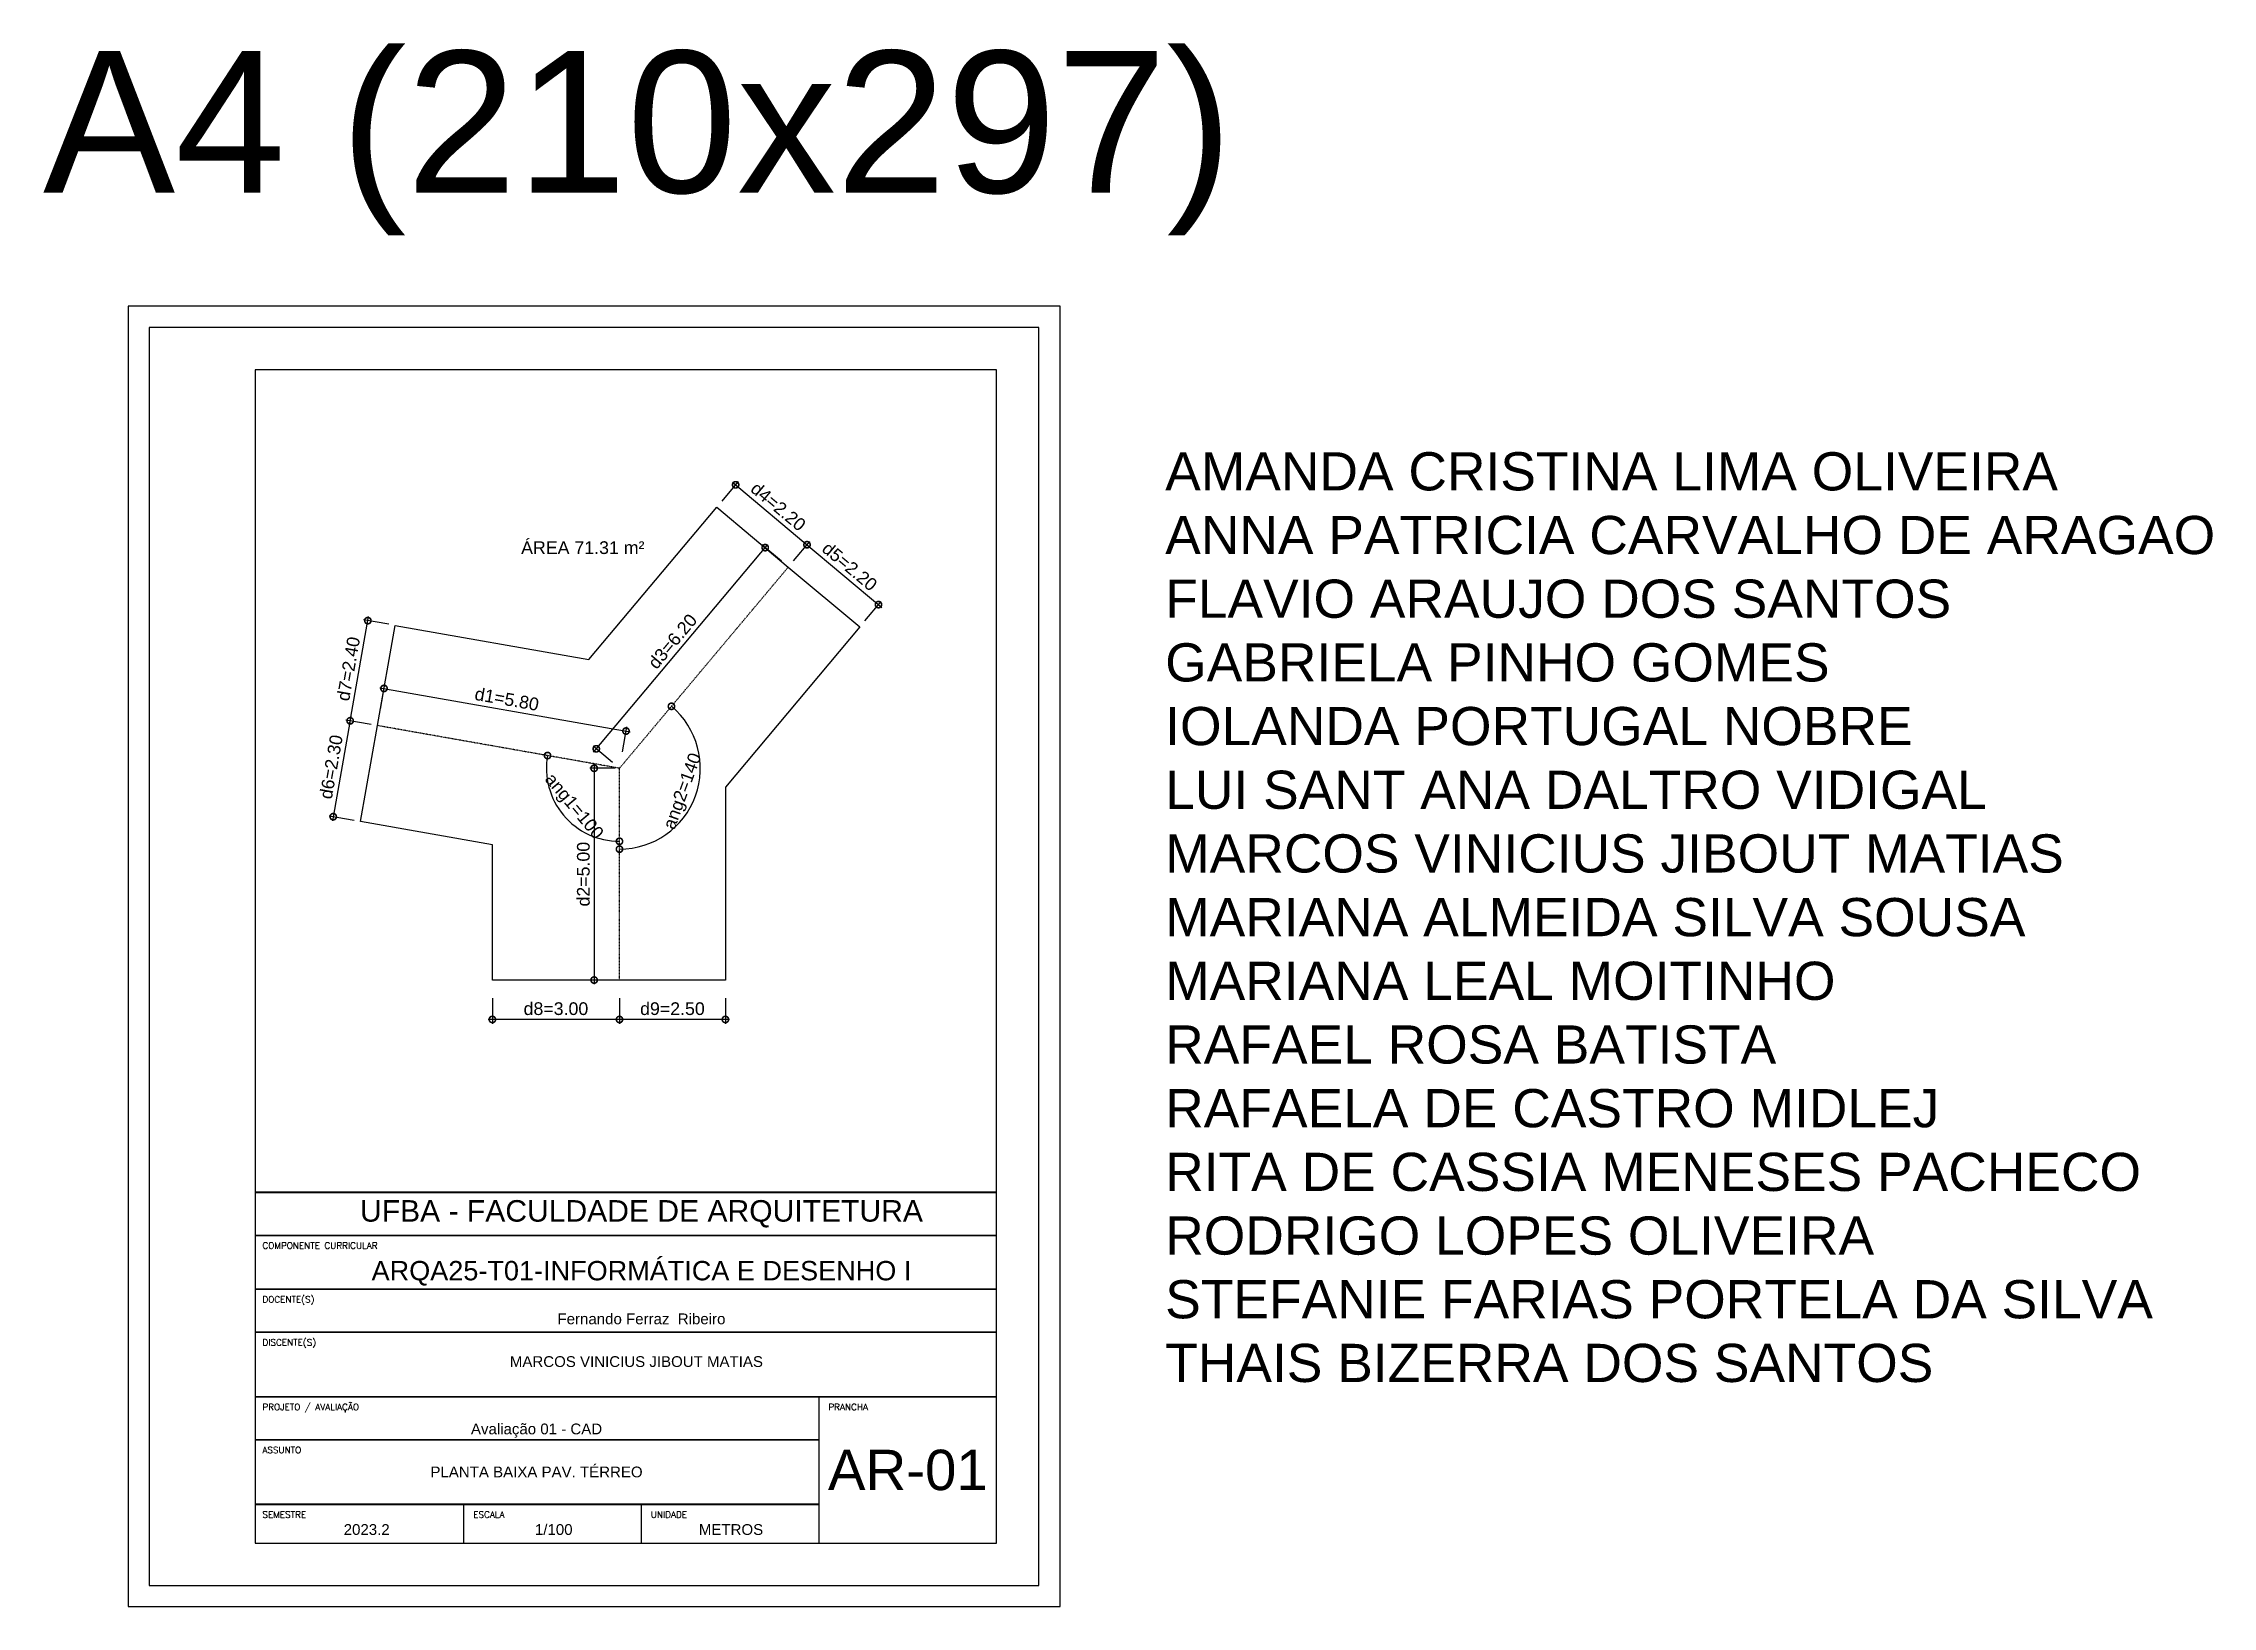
# Paper-space layout 'MARCOS VINICIUS JIBOUT MATIAS' of a CAD drawing. Header units: metres. Extents: x -235 to 277, y -5 to 364.
# The model-space entities are those that its viewports show. They can reach past a viewport. Long polylines and large blocks are cut down to what shows.
import ezdxf
from ezdxf.enums import TextEntityAlignment as Align

# ---------------------------------------------------------------- set-up
doc = ezdxf.new("R2010")
doc.units = ezdxf.units.M
doc.header["$LTSCALE"] = 0.1
doc.linetypes.add('DASHDOT', pattern=[25.4, 12.7, -6.35, 0, -6.35])
doc.layers.add('0_MRG_AUX', color=7, linetype='Continuous', true_color=0xecbcd1, plot=False)
for name, color, linetype in [('ARQ_EIXO CINZA 04', 139, 'DASHDOT'), ('MRG_EXTERNA', 1, 'Continuous'), ('MRG_INTERNA', 2, 'Continuous'), ('SIMB_01', 1, 'Continuous')]:
    doc.layers.add(name, color=color, linetype=linetype)
doc.layers.add('COTA AZUL', color=5, linetype='Continuous', lineweight=25, true_color=0x0000ff)
doc.styles.add('Annot_3.0mm', font='arial.ttf', dxfattribs={"height": 3})
doc.styles.add('Arial', font='arial.ttf')
doc.styles.add('cota', font='arial.ttf')
doc.styles.add('T1-5', font='simplex.shx', dxfattribs={"height": 2.5})
doc.dimstyles.new('Info 01 - annot', dxfattribs={"dimtxt": 3, "dimasz": 3, "dimexe": 1, "dimexo": 1, "dimgap": 1, "dimtad": 1, "dimzin": 4, "dimtxsty": 'cota', "dimblk": 'DOTSMALL', "dimcen": 2, "dimdle": 1, "dimclrd": 256, "dimclre": 256, "dimclrt": 1, "dimazin": 2, "dimtfac": 0.09, "dimtmove": 2, "dimatfit": 2, "dimfxl": 5, "dimfxlon": 1, "dimtolj": 1, "dimtzin": 4, "dimlwd": -1, "dimarcsym": 1})

# ---------------------------------------------------------------- blocks, each defined once
blk = doc.blocks.new('FORMATO_A4')
at = {"layer": '0_MRG_AUX'}
blk.add_lwpolyline([(-215, 302), (-215, -5), (5, -5), (5, 302)], close=True, dxfattribs=at)
at = {"layer": 'MRG_EXTERNA'}
blk.add_lwpolyline([(-210, 297), (-210, 0), (0, 0), (0, 297)], close=True, dxfattribs=at)
at = {"layer": 'MRG_INTERNA'}
for p, q in [((-185, 287), (-185, 10)), ((-10, 287), (-185, 287)), ((-10, 10), (-10, 287)), ((-185, 10), (-10, 10))]:
    blk.add_line(p, q, dxfattribs=at)
blk = doc.blocks.new('carimbo01')
at = {"layer": 'SIMB_01', "flags": 128}
blk.add_lwpolyline([(-6890, 3260, 16, 16, 0), (0, 3260, 0, 0, 0), (0, 0, 0, 0, 0), (-1650, 0, 0, 0, 0)], format="xyseb", dxfattribs=at)
at = {"layer": 'SIMB_01', "const_width": 16, "flags": 128}
for points in [[(-6890, 2860), (0, 2860)], [(-6890, 2360), (0, 2360)], [(-6890, 1960), (0, 1960)], [(-6890, 1360), (0, 1360)], [(-6890, 960), (-1650, 960)], [(-1650, 360), (-6890, 360)]]:
    blk.add_lwpolyline(points, dxfattribs=at)
at = {"layer": 'SIMB_01'}
for points in [[(-1650, 0), (-1650, 360), (-1650, 1360)], [(-4950, 0), (-4950, 360)], [(-3300, 0), (-3300, 360)]]:
    blk.add_lwpolyline(points, dxfattribs=at)
at = {"layer": 'SIMB_01', "style": 'T1-5'}
for s, p in [('COMPONENTE CURRICULAR', (-6822, 2735)), ('DOCENTE(S)', (-6822, 2235)), ('DISCENTE(S)', (-6822, 1835)), ('PROJETO / AVALIAÇÃO', (-6822, 1235)), ('PRANCHA', (-1563, 1235)), ('ASSUNTO', (-6822, 835)), ('SEMESTRE', (-6822, 235)), ('ESCALA', (-4863, 235)), ('UNIDADE', (-3213, 235))]:
    blk.add_text(s, height=60, dxfattribs=at).set_placement(p)
at = {"layer": 'SIMB_01', "insert": (-6600, 3260), "char_height": 0.3, "width": 6600, "attachment_point": 1, "style": 'Annot_3.0mm'}
blk.add_mtext('UNIVERSIDADE FEDERAL DA BAHIA - FACULDADE DE ARQUITERUA', dxfattribs=at)
at = {"layer": 'SIMB_01', "insert": (-3300, 3060), "char_height": 200, "attachment_point": 5, "style": 'Annot_3.0mm'}
blk.add_mtext_dynamic_manual_height_columns('\\pxqc;UFBA - FACULDADE DE ARQUITETURA', width=5970.81, gutter_width=1.5, heights=[0], dxfattribs=at)
at = {"layer": 'SIMB_01', "style": 'cota'}
for tag, height, p in [('COMPONENTE', 180, (-3300, 2532)), ('DOCESNTE(S)', 100, (-3300, 2084)), ('DISCESNTE(S)', 100, (-3347, 1687)), ('PROJETO/AVALIAÇÃO', 100, (-4275, 1061)), ('NUM', 375, (-825, 680)), ('ASSUNTO', 100, (-4275, 661)), ('SEMESTRE', 100, (-5853, 126)), ('ESCALA', 100, (-4115, 126)), ('UNIDADE', 100, (-2468, 126))]:
    blk.add_attdef(tag, text='', height=height, dxfattribs=at).set_placement(p, align=Align.MIDDLE_CENTER)
blk = doc.blocks.new('_DotSmall')
at = {"color": 0, "linetype": 'ByBlock', "const_width": 0.5}
blk.add_lwpolyline([(-0.0625, 0, 1), (0.0625, 0, 1)], format="xyb", close=True, dxfattribs=at)
blk = doc.blocks.new('*D7')
at = {"layer": 'COTA AZUL', "transparency": 16777216}
blk.add_line((-5.651, 1.206), (0.258, 0.164), dxfattribs=at)
at = {"layer": 'COTA AZUL', "lineweight": -2, "transparency": 16777216}
for p, q in [((-5.639, 0.696), (-5.535, 1.287)), ((0.073, -0.311), (0.177, 0.28))]:
    blk.add_line(p, q, dxfattribs=at)
at = {"layer": 'Defpoints', "color": 0, "transparency": 16777216}
for p in [(-5.707, 0.311), (0.159, 0.182), (0.005, -0.696)]:
    blk.add_point(p, dxfattribs=at)
at = {"layer": 'COTA AZUL', "transparency": 16777216, "xscale": 0.3, "yscale": 0.3, "zscale": 0.3}
for p, rotation in [((-5.553, 1.189), 170), ((0.159, 0.182), 350.0000000000001)]:
    blk.add_blockref('_DotSmall', p, dxfattribs=dict(at, rotation=rotation))
at = {"layer": 'COTA AZUL', "color": 1, "transparency": 16777216, "insert": (-2.653, 0.935), "char_height": 0.3, "attachment_point": 5, "rotation": 350, "style": 'cota'}
blk.add_mtext('\\A1;d1=5.80', dxfattribs=at)
blk = doc.blocks.new('*D9')
at = {"layer": 'COTA AZUL', "lineweight": -2, "transparency": 16777216}
for p, q in [((-0.095, -0.696), (-0.693, -0.696)), ((-0.095, -5.696), (-0.693, -5.696))]:
    blk.add_line(p, q, dxfattribs=at)
at = {"layer": 'COTA AZUL', "transparency": 16777216}
blk.add_line((-0.593, -0.596), (-0.593, -5.796), dxfattribs=at)
at = {"layer": 'Defpoints', "color": 0, "transparency": 16777216}
for p in [(0.005, -0.696), (-0.593, -5.696), (0.005, -5.696)]:
    blk.add_point(p, dxfattribs=at)
at = {"layer": 'COTA AZUL', "transparency": 16777216, "xscale": 0.3, "yscale": 0.3, "zscale": 0.3}
for p, rotation in [((-0.593, -0.696), 90), ((-0.593, -5.696), 270)]:
    blk.add_blockref('_DotSmall', p, dxfattribs=dict(at, rotation=rotation))
at = {"layer": 'COTA AZUL', "color": 1, "transparency": 16777216, "insert": (-0.846, -3.196), "char_height": 0.3, "attachment_point": 5, "rotation": 90, "style": 'cota'}
blk.add_mtext('\\A1;d2=5.00', dxfattribs=at)
blk = doc.blocks.new('*D8')
at = {"layer": 'COTA AZUL', "transparency": 16777216}
blk.add_line((-0.606, -0.314), (3.508, 4.589), dxfattribs=at)
at = {"layer": 'COTA AZUL', "lineweight": -2, "transparency": 16777216}
for p, q in [((3.827, 4.191), (3.367, 4.577)), ((-0.159, -0.559), (-0.618, -0.173))]:
    blk.add_line(p, q, dxfattribs=at)
at = {"layer": 'Defpoints', "color": 0, "transparency": 16777216}
for p in [(3.444, 4.512), (3.99, 4.054), (0.005, -0.696)]:
    blk.add_point(p, dxfattribs=at)
at = {"layer": 'COTA AZUL', "transparency": 16777216, "xscale": 0.3, "yscale": 0.3, "zscale": 0.3}
for p, rotation in [((3.444, 4.512), 50.00000000000001), ((-0.542, -0.237), 230)]:
    blk.add_blockref('_DotSmall', p, dxfattribs=dict(at, rotation=rotation))
at = {"layer": 'COTA AZUL', "color": 1, "transparency": 16777216, "insert": (1.257, 2.3), "char_height": 0.3, "attachment_point": 5, "rotation": 50, "style": 'cota'}
blk.add_mtext('\\A1;d3=6.20', dxfattribs=at)
blk = doc.blocks.new('*D3')
at = {"layer": 'COTA AZUL', "lineweight": -2, "transparency": 16777216}
for p, q in [((2.426, 5.612), (2.811, 6.072)), ((4.111, 4.198), (4.497, 4.658))]:
    blk.add_line(p, q, dxfattribs=at)
at = {"layer": 'COTA AZUL', "transparency": 16777216}
blk.add_line((2.671, 6.06), (4.509, 4.517), dxfattribs=at)
at = {"layer": 'Defpoints', "color": 0, "transparency": 16777216}
for p in [(2.305, 5.468), (4.432, 4.581), (3.99, 4.054)]:
    blk.add_point(p, dxfattribs=at)
at = {"layer": 'COTA AZUL', "transparency": 16777216, "xscale": 0.3, "yscale": 0.3, "zscale": 0.3}
for p, rotation in [((2.747, 5.995), 140.0000000000001), ((4.432, 4.581), 320.0000000000001)]:
    blk.add_blockref('_DotSmall', p, dxfattribs=dict(at, rotation=rotation))
at = {"layer": 'COTA AZUL', "color": 1, "transparency": 16777216, "insert": (3.753, 5.482), "char_height": 0.3, "attachment_point": 5, "rotation": 320, "style": 'cota'}
blk.add_mtext('\\A1;d4=2.20', dxfattribs=at)
blk = doc.blocks.new('*D4')
at = {"layer": 'COTA AZUL', "lineweight": -2, "transparency": 16777216}
for p, q in [((4.111, 4.198), (4.497, 4.658)), ((5.796, 2.784), (6.182, 3.244))]:
    blk.add_line(p, q, dxfattribs=at)
at = {"layer": 'COTA AZUL', "transparency": 16777216}
blk.add_line((4.356, 4.645), (6.194, 3.103), dxfattribs=at)
at = {"layer": 'Defpoints', "color": 0, "transparency": 16777216}
for p in [(3.99, 4.054), (6.118, 3.167), (5.675, 2.64)]:
    blk.add_point(p, dxfattribs=at)
at = {"layer": 'COTA AZUL', "transparency": 16777216, "xscale": 0.3, "yscale": 0.3, "zscale": 0.3}
for p, rotation in [((4.432, 4.581), 140), ((6.118, 3.167), 320)]:
    blk.add_blockref('_DotSmall', p, dxfattribs=dict(at, rotation=rotation))
at = {"layer": 'COTA AZUL', "color": 1, "transparency": 16777216, "insert": (5.438, 4.068), "char_height": 0.3, "attachment_point": 5, "rotation": 320, "style": 'cota'}
blk.add_mtext('\\A1;d5=2.20', dxfattribs=at)
blk = doc.blocks.new('*D6')
at = {"layer": 'COTA AZUL', "transparency": 16777216}
blk.add_line((-6.334, 0.524), (-6.768, -1.938), dxfattribs=at)
at = {"layer": 'COTA AZUL', "lineweight": -2, "transparency": 16777216}
for p, q in [((-5.859, 0.338), (-6.45, 0.442)), ((-6.258, -1.927), (-6.849, -1.823))]:
    blk.add_line(p, q, dxfattribs=at)
at = {"layer": 'Defpoints', "color": 0, "transparency": 16777216}
for p in [(-5.707, 0.311), (-6.751, -1.84), (-6.107, -1.954)]:
    blk.add_point(p, dxfattribs=at)
at = {"layer": 'COTA AZUL', "transparency": 16777216, "xscale": 0.3, "yscale": 0.3, "zscale": 0.3}
for p, rotation in [((-6.351, 0.425), 80.00000000000004), ((-6.751, -1.84), 260)]:
    blk.add_blockref('_DotSmall', p, dxfattribs=dict(at, rotation=rotation))
at = {"layer": 'COTA AZUL', "color": 1, "transparency": 16777216, "insert": (-6.8, -0.664), "char_height": 0.3, "attachment_point": 5, "rotation": 80, "style": 'cota'}
blk.add_mtext('\\A1;d6=2.30', dxfattribs=at)
blk = doc.blocks.new('*D5')
at = {"layer": 'COTA AZUL', "transparency": 16777216}
blk.add_line((-6.369, 0.327), (-5.917, 2.887), dxfattribs=at)
at = {"layer": 'COTA AZUL', "lineweight": -2, "transparency": 16777216}
for p, q in [((-5.442, 2.702), (-6.033, 2.806)), ((-5.859, 0.338), (-6.45, 0.442))]:
    blk.add_line(p, q, dxfattribs=at)
at = {"layer": 'Defpoints', "color": 0, "transparency": 16777216}
for p in [(-5.934, 2.789), (-5.29, 2.675), (-5.707, 0.311)]:
    blk.add_point(p, dxfattribs=at)
at = {"layer": 'COTA AZUL', "transparency": 16777216, "xscale": 0.3, "yscale": 0.3, "zscale": 0.3}
for p, rotation in [((-5.934, 2.789), 80.00000000000003), ((-6.351, 0.425), 260)]:
    blk.add_blockref('_DotSmall', p, dxfattribs=dict(at, rotation=rotation))
at = {"layer": 'COTA AZUL', "color": 1, "transparency": 16777216, "insert": (-6.392, 1.651), "char_height": 0.3, "attachment_point": 5, "rotation": 80, "style": 'cota'}
blk.add_mtext('\\A1;d7=2.40', dxfattribs=at)
blk = doc.blocks.new('*D13')
at = {"layer": 'COTA AZUL', "lineweight": -2, "transparency": 16777216}
for p, q in [((-2.995, -6.126), (-2.995, -6.726)), ((0.005, -6.126), (0.005, -6.726))]:
    blk.add_line(p, q, dxfattribs=at)
at = {"layer": 'COTA AZUL', "transparency": 16777216}
blk.add_line((0.105, -6.626), (-3.095, -6.626), dxfattribs=at)
at = {"layer": 'Defpoints', "color": 0, "transparency": 16777216}
for p in [(-2.995, -5.696), (0.005, -5.696), (-2.995, -6.626)]:
    blk.add_point(p, dxfattribs=at)
at = {"layer": 'COTA AZUL', "transparency": 16777216, "xscale": 0.3, "yscale": 0.3, "zscale": 0.3, "rotation": 180}
blk.add_blockref('_DotSmall', (-2.995, -6.626), dxfattribs=at)
at = {"layer": 'COTA AZUL', "transparency": 16777216, "xscale": 0.3, "yscale": 0.3, "zscale": 0.3}
blk.add_blockref('_DotSmall', (0.005, -6.626), dxfattribs=at)
at = {"layer": 'COTA AZUL', "color": 1, "transparency": 16777216, "insert": (-1.495, -6.373), "char_height": 0.3, "attachment_point": 5, "style": 'cota'}
blk.add_mtext('\\A1;d8=3.00', dxfattribs=at)
blk = doc.blocks.new('*D12')
at = {"layer": 'COTA AZUL', "lineweight": -2, "transparency": 16777216}
for p, q in [((0.005, -6.126), (0.005, -6.726)), ((2.505, -6.126), (2.505, -6.726))]:
    blk.add_line(p, q, dxfattribs=at)
at = {"layer": 'COTA AZUL', "transparency": 16777216}
blk.add_line((2.605, -6.626), (-0.095, -6.626), dxfattribs=at)
at = {"layer": 'Defpoints', "color": 0, "transparency": 16777216}
for p in [(0.005, -5.696), (2.505, -5.696), (0.005, -6.626)]:
    blk.add_point(p, dxfattribs=at)
at = {"layer": 'COTA AZUL', "transparency": 16777216, "xscale": 0.3, "yscale": 0.3, "zscale": 0.3, "rotation": 180}
blk.add_blockref('_DotSmall', (0.005, -6.626), dxfattribs=at)
at = {"layer": 'COTA AZUL', "transparency": 16777216, "xscale": 0.3, "yscale": 0.3, "zscale": 0.3}
blk.add_blockref('_DotSmall', (2.505, -6.626), dxfattribs=at)
at = {"layer": 'COTA AZUL', "color": 1, "transparency": 16777216, "insert": (1.255, -6.373), "char_height": 0.3, "attachment_point": 5, "style": 'cota'}
blk.add_mtext('\\A1;d9=2.50', dxfattribs=at)
blk = doc.blocks.new('*D10')
at = {"layer": 'COTA AZUL', "transparency": 16777216}
blk.add_arc((0.005, -0.696), 1.724, 170, 270, dxfattribs=at)
at = {"layer": 'Defpoints', "color": 0, "transparency": 16777216}
for p in [(-5.707, 0.311), (0.005, -0.696), (0.005, -0.696), (-1.578, -1.379), (0.005, -5.696)]:
    blk.add_point(p, dxfattribs=at)
at = {"layer": 'COTA AZUL', "transparency": 16777216, "xscale": 0.3, "yscale": 0.3, "zscale": 0.3, "rotation": 80.00000000000001}
blk.add_blockref('_DotSmall', (-1.693, -0.396), dxfattribs=at)
at = {"layer": 'COTA AZUL', "transparency": 16777216, "xscale": 0.3, "yscale": 0.3, "zscale": 0.3}
blk.add_blockref('_DotSmall', (0.005, -2.42), dxfattribs=at)
at = {"layer": 'COTA AZUL', "color": 1, "transparency": 16777216, "insert": (-1.09, -1.614), "char_height": 0.3, "attachment_point": 5, "rotation": 310, "style": 'cota'}
blk.add_mtext('\\A1;ang1=100', dxfattribs=at)
blk = doc.blocks.new('*D11')
at = {"layer": 'COTA AZUL', "transparency": 16777216}
blk.add_arc((0.005, -0.696), 1.909, 270, 50, dxfattribs=at)
at = {"layer": 'Defpoints', "color": 0, "transparency": 16777216}
for p in [(3.99, 4.054), (0.005, -0.696), (0.005, -0.696), (1.393, -2.006), (0.005, -5.696)]:
    blk.add_point(p, dxfattribs=at)
at = {"layer": 'COTA AZUL', "transparency": 16777216, "xscale": 0.3, "yscale": 0.3, "zscale": 0.3}
for p, rotation in [((1.232, 0.767), 140.0000000000001), ((0.005, -2.605), 180)]:
    blk.add_blockref('_DotSmall', p, dxfattribs=dict(at, rotation=rotation))
at = {"layer": 'COTA AZUL', "color": 1, "transparency": 16777216, "insert": (1.522, -1.248), "char_height": 0.3, "attachment_point": 5, "rotation": 70, "style": 'cota'}
blk.add_mtext('\\A1;ang2=140', dxfattribs=at)

msp = doc.modelspace()

# ---------------------------------------------------------------- linework, layer by layer
msp.add_lwpolyline([(-5.707, 0.311), (-5.29, 2.675), (-0.716, 1.868), (2.305, 5.468), (3.99, 4.054), (5.675, 2.64), (2.505, -1.139), (2.505, -5.696), (0.005, -5.696), (-2.995, -5.696), (-2.995, -2.502), (-6.107, -1.954), (-5.707, 0.311)])
at = {"layer": 'ARQ_EIXO CINZA 04'}
for p, q in [((0.005, -0.696), (3.99, 4.054)), ((0.005, -0.696), (-5.707, 0.311)), ((0.005, -5.696), (0.005, -0.696))]:
    msp.add_line(p, q, dxfattribs=at)

# ---------------------------------------------------------------- texts
at = {"layer": 'SIMB_01', "insert": (-2.316, 4.662), "char_height": 0.3, "width": 3.9108, "attachment_point": 1, "style": 'Annot_3.0mm'}
msp.add_mtext('ÁREA 71.31 m²', dxfattribs=at)

# ---------------------------------------------------------------- dimensions: what is measured, and where the dimension line sits
at = {"layer": 'COTA AZUL'}
for p1, p2, distance, text, picture, middle in [((2.305, 5.468), (3.99, 4.054), 0.688, 'd4=2.20', '*D3', (3.753, 5.482)), ((3.99, 4.054), (5.675, 2.64), 0.688, 'd5=2.20', '*D4', (5.438, 4.068)), ((0.005, -0.696), (3.99, 4.054), 0.713, 'd3=6.20', '*D8', (1.257, 2.3)), ((-5.707, 0.311), (-5.29, 2.675), 0.654, 'd7=2.40', '*D5', (-6.392, 1.651)), ((-5.707, 0.311), (0.005, -0.696), 0.891, 'd1=5.80', '*D7', (-2.653, 0.935)), ((-5.707, 0.311), (-6.107, -1.954), -0.654, 'd6=2.30', '*D6', (-6.8, -0.664)), ((0.005, -5.696), (-2.995, -5.696), 0.931, 'd8=3.00', '*D13', (-1.495, -6.373)), ((2.505, -5.696), (0.005, -5.696), 0.931, 'd9=2.50', '*D12', (1.255, -6.373))]:
    dim = msp.add_aligned_dim(p1=p1, p2=p2, distance=distance, text=text, dimstyle='Info 01 - annot', override={"dimscale": 0}, dxfattribs=at)
    dim.commit()
    dim.dimension.update_dxf_attribs({"geometry": picture, "text_midpoint": middle})
for base, line1, text, picture, middle in [((1.393, -2.006), ((0.005, -0.696), (3.99, 4.054)), 'ang2=140', '*D11', (1.522, -1.248)), ((-1.578, -1.379), ((0.005, -0.696), (-5.707, 0.311)), 'ang1=100', '*D10', (-1.09, -1.614))]:
    dim = msp.add_angular_dim_2l(base=base, line1=line1, line2=((0.005, -5.696), (0.005, -0.696)), text=text, dimstyle='Info 01 - annot', override={"dimscale": 0}, dxfattribs=at)
    dim.commit()
    dim.dimension.update_dxf_attribs({"geometry": picture, "text_midpoint": middle})
dim = msp.add_linear_dim(base=(-0.593, -5.696), p1=(0.005, -0.696), p2=(0.005, -5.696), angle=90, text='d2=5.00', dimstyle='Info 01 - annot', override={"dimscale": 0}, dxfattribs=at)
dim.commit()
dim.dimension.update_dxf_attribs({"geometry": '*D9', "text_midpoint": (-0.846, -3.196)})

psp = doc.layouts.new('MARCOS VINICIUS JIBOUT MATIAS')

# ---------------------------------------------------------------- block references
psp.add_blockref('FORMATO_A4', (0, 0))
at = {"layer": 'COTA AZUL', "xscale": 0.0254, "yscale": 0.0254, "zscale": 0.0254}
psp.add_blockref('carimbo01', (-10, 10), dxfattribs=at).add_auto_attribs({'COMPONENTE': 'ARQA25-T01-INFORMÁTICA E DESENHO I', 'DOCESNTE(S)': 'Fernando Ferraz  Ribeiro', 'PROJETO/AVALIAÇÃO': 'Avaliação 01 - CAD', 'DISCESNTE(S)': 'MARCOS VINICIUS JIBOUT MATIAS', 'ASSUNTO': 'PLANTA BAIXA PAV. TÉRREO', 'SEMESTRE': '2023.2', 'ESCALA': '1/100', 'UNIDADE': 'METROS', 'NUM': 'AR-01'})

# ---------------------------------------------------------------- texts
at = {"style": 'Arial'}
psp.add_text('A4 (210x297)', height=33.4769, dxfattribs=at).set_placement((-94.69, 362.25), align=Align.TOP_CENTER)
at = {"layer": 'COTA AZUL', "insert": (29.79, 267.52), "char_height": 9.0188, "width": 259.6348, "attachment_point": 1, "style": 'cota'}
psp.add_mtext('AMANDA CRISTINA LIMA OLIVEIRA\\PANNA PATRICIA CARVALHO DE ARAGAO\\PFLAVIO ARAUJO DOS SANTOS\\PGABRIELA PINHO GOMES\\PIOLANDA PORTUGAL NOBRE\\PLUI SANT ANA DALTRO VIDIGAL\\PMARCOS VINICIUS JIBOUT MATIAS\\PMARIANA ALMEIDA SILVA SOUSA\\PMARIANA LEAL MOITINHO\\PRAFAEL ROSA BATISTA\\PRAFAELA DE CASTRO MIDLEJ\\PRITA DE CASSIA MENESES PACHECO\\PRODRIGO LOPES OLIVEIRA\\PSTEFANIE FARIAS PORTELA DA SILVA\\PTHAIS BIZERRA DOS SANTOS', dxfattribs=at)

# ---------------------------------------------------------------- viewports
at = {"layer": '0_MRG_AUX'}
psp.add_viewport(center=(-97.5, 189.9), size=(175, 194.196), view_center_point=(0.156, -0.997), view_height=19.4196, dxfattribs=at)

doc.saveas('drawing.dxf')
